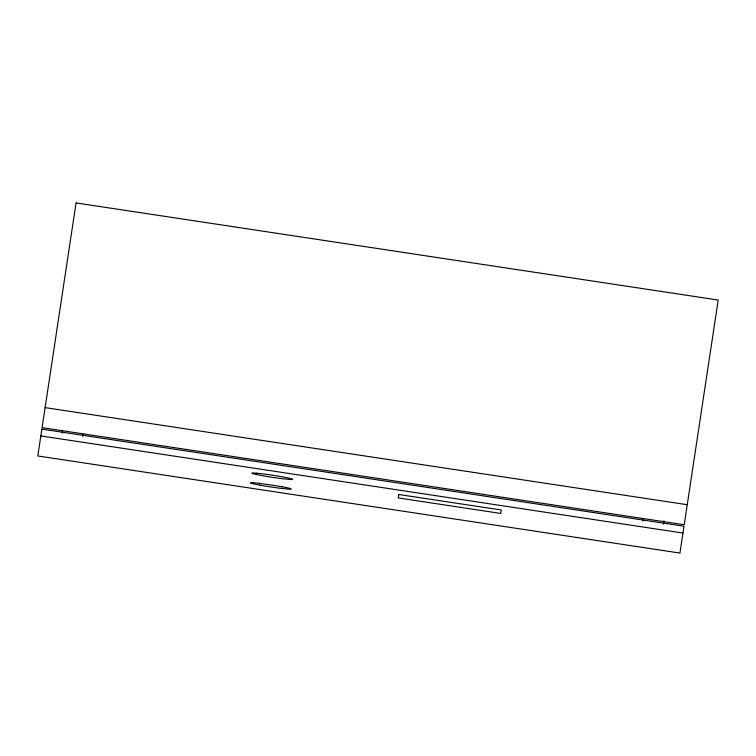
<?xml version="1.0" encoding="UTF-8"?>
<svg xmlns="http://www.w3.org/2000/svg" width="756" height="756" viewBox="0 0 756 756"><rect width="100%" height="100%" fill="white"/><g stroke="black" fill="none" stroke-linecap="round" stroke-linejoin="round"><path stroke-width="1.13" d="M62.2 433.254L62.578 430.731M82.688 436.354L83.037 434.076M642.846 521.064L643.195 518.796M663.352 524.069L663.853 520.752M259.762 483.349L253.78 482.753A21.99 1.077 8.6 0 0 253.619 483.887L259.497 485.078M45.114 407.616L687.242 504.724M40.824 435.938L682.961 533.056M282.186 486.741L288.083 487.941A21.99 1.077 8.6 0 1 287.894 489.066L281.931 488.47A20.214 0.992 8.6 0 1 259.488 485.078M259.733 483.462A20.214 0.992 8.6 0 1 282.177 486.855M41.863 429.115L37.8 455.962L679.928 553.071L683.991 526.233L41.863 429.115M76.072 202.929L42.081 427.641L684.218 524.749L718.2 300.037L76.072 202.929M398.809 494.49L398.289 497.949L500.755 513.447L501.285 509.988L398.809 494.49M256.492 473.19L255.235 473.086A21.99 1.077 8.6 0 0 255.084 474.22L260.962 475.411A20.214 0.992 8.6 0 0 283.396 478.813L289.368 479.408A21.99 1.077 8.6 0 0 289.529 478.274L283.651 477.074A20.214 0.992 8.6 0 0 261.217 473.681L256.492 473.19"/></g></svg>
